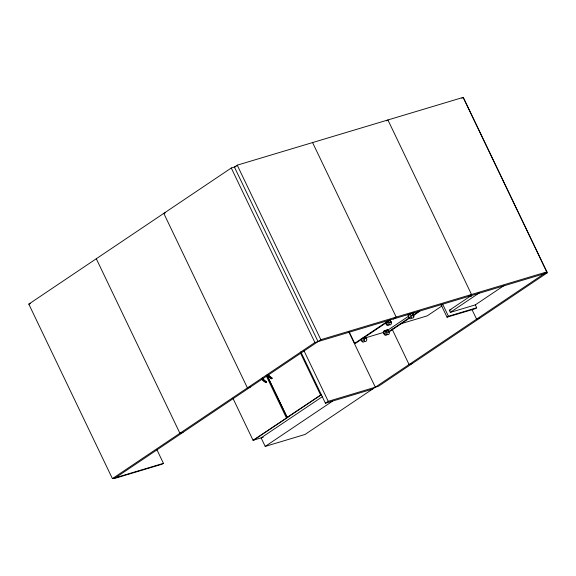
<?xml version="1.0" encoding="UTF-8"?>
<svg xmlns="http://www.w3.org/2000/svg" width="576" height="576" viewBox="0 0 576 576"><rect width="100%" height="100%" fill="white"/><g stroke="black" fill="none" stroke-linecap="round" stroke-linejoin="round"><path stroke-width="0.86" d="M156.881 449.662L163.433 463.334L112.414 478.634L28.8 304.114L231.278 167.998L236.131 166.543M322.675 396.482L261.115 437.868L265.212 446.407L305.021 434.47L546.876 271.886L463.255 97.366L237.233 165.168L234.418 167.054L318.038 341.575M386.525 120.902L387.914 119.966L471.528 294.487L468.72 296.381M461.851 98.309L463.255 97.366M112.414 478.634L314.899 342.518L547.2 272.837L463.586 98.316M546.876 271.886L320.846 339.689L114.329 478.519L162.202 464.162L163.433 463.334M266.321 381.528L265.579 382.032L265.824 382.55L266.566 382.046L266.321 381.528A8.41 5.774 56.1 0 1 262.44 377.914M267.055 375.026A8.662 5.947 56.1 0 0 271.411 378.792L272.153 378.295L271.901 377.777A8.41 5.774 56.1 0 1 268.862 375.264M354.686 343.354L388.476 320.638L390.046 320.17L356.256 342.886L354.686 343.354L349.265 332.028M393.379 318.982L396.187 317.088L312.574 142.567M384.732 330.646L385.726 332.719A1.166 0.828 73.3 0 1 385.524 334.231A1.166 0.828 73.3 0 1 384.322 333.67L383.328 331.589L384.732 330.646L387.648 329.767L388.318 331.157M409.37 314.086L407.959 315.029L408.96 317.102A1.166 0.828 73.3 0 0 410.155 317.671A1.166 0.828 73.3 0 0 410.364 316.159L409.37 314.086L412.286 313.207L412.949 314.59M387.648 329.767L386.597 330.343A2.333 1.656 73.3 0 1 389.311 332.647A2.333 1.656 73.3 0 1 386.87 334.282M387.432 330.437L408.751 316.109M412.423 313.632L413.892 312.646M388.181 331.942L409.486 317.621M413.158 315.151L418.298 311.695L419.868 311.22L413.258 315.67M389.016 331.963L409.586 318.139M442.08 305.856L427.19 315.864L400.651 323.827M232.92 398.261L253.058 440.287L287.186 417.636L267.055 375.61M267.07 375.307L287.201 417.326L321.336 394.675L253.843 440.05M504.101 285.53L475.308 304.884L450.331 312.379L449.33 310.306L471.478 295.416M450.331 312.379L479.117 293.026M440.885 304.358L447.034 317.189L448.438 316.246L476.69 307.771L475.308 304.884M300.816 351.85L325.426 403.222L328.241 401.328L378.468 386.266L547.2 272.837M265.212 446.407L332.705 401.04M476.69 307.771L475.286 308.714L447.034 317.189M165.355 212.897L163.786 213.372L247.406 387.893L250.546 386.95M28.8 304.114L30.37 303.646M388.908 322.337L391.104 321.674M411.437 315.576L413.633 314.921M449.33 310.306L451.058 309.787M384.026 331.114L385.862 330.566M383.328 331.589L386.244 330.71M365.537 337.824L383.515 332.431M364.27 338.897L366.473 338.234M386.798 332.136L389.002 331.481M479.707 318.204L476.568 319.147L471.946 309.499M183.046 432.324L179.906 433.26L96.293 258.739M412.214 363.578L409.075 364.522L392.04 328.968M325.426 403.222L372.514 389.095M287.201 417.326L287.986 417.096M253.058 440.287L263.261 437.227M470.585 295.02L471.326 296.575M442.678 304.214L448.438 316.246M389.772 319.961L390.773 322.034A1.166 0.828 73.3 0 1 390.917 322.913M387.187 321.53L387.85 322.913A1.166 0.828 73.3 0 1 387.648 324.425A1.166 0.828 73.3 0 1 386.446 323.856L385.783 322.474M383.35 331.978L384.509 334.404M362.556 338.09L363.218 339.473A1.166 0.828 73.3 0 1 363.01 340.985A1.166 0.828 73.3 0 1 361.814 340.416L361.152 339.034M348.739 331.718L375.329 387.209M237.233 165.168L320.846 339.689M231.278 167.998L314.899 342.518M303.962 350.669L328.241 401.328M300.413 352.894L320.551 394.913M271.159 378.274L271.411 378.792M266.27 375.847L286.402 417.866M270.619 377.957A8.41 5.774 56.1 0 1 269.561 377.194M269.057 376.754A8.41 5.774 56.1 0 1 268.114 375.768M272.153 378.295A8.662 5.947 56.1 0 1 267.797 374.53M266.566 382.046A8.662 5.947 56.1 0 1 262.217 378.281M263.974 380.952A8.41 5.774 56.1 0 1 262.534 379.519M265.824 382.55A8.662 5.947 56.1 0 1 261.871 379.325M386.028 331.099A2.333 1.656 73.3 0 1 386.266 330.66M384.797 330.833A2.333 1.656 73.3 0 1 387.108 333.302A2.333 1.656 73.3 0 1 385.106 335.218A2.333 1.656 73.3 0 1 383.832 331.754M384.07 331.322A2.333 1.656 73.3 0 1 384.401 331.006M388.649 331.848A1.166 0.828 73.3 0 1 388.75 332.129M411.631 313.61A2.333 1.656 73.3 0 1 413.942 316.08A2.333 1.656 73.3 0 1 411.941 318.002M409.874 314.251A2.333 1.656 73.3 0 1 411.725 317.326A2.333 1.656 73.3 0 1 409.313 318.377A2.333 1.656 73.3 0 1 408.708 314.762M413.28 315.288A1.166 0.828 73.3 0 1 413.438 315.871M413.359 316.418A1.166 0.828 73.3 0 1 413.244 316.642M363.154 337.702A2.333 1.656 73.3 0 1 364.579 340.452A2.333 1.656 73.3 0 1 362.873 342.086A2.333 1.656 73.3 0 1 361.152 339.624M364.903 336.91A2.333 1.656 73.3 0 1 366.782 339.696A2.333 1.656 73.3 0 1 364.774 341.316M366.134 338.602A1.166 0.828 73.3 0 1 366.242 338.882M387.792 321.142A2.333 1.656 73.3 0 1 389.218 323.892A2.333 1.656 73.3 0 1 387.511 325.526A2.333 1.656 73.3 0 1 385.783 323.064M389.102 320.371A2.333 1.656 73.3 0 1 391.421 323.136A2.333 1.656 73.3 0 1 388.98 324.475"/></g></svg>
